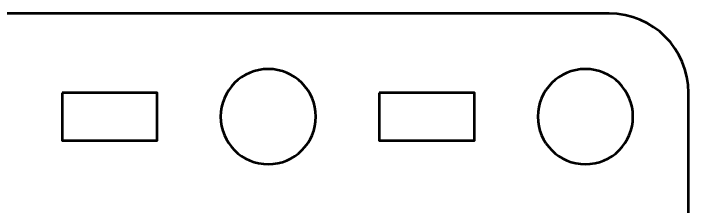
# Model space of a CAD drawing. Header units: centimetres. Extents: x -60.2 to 8, y -20.5 to 3.9.
# Drawn here: x -10.106 to -5.85, y -1.416 to -0.2 of the extents above; entities that cross this region are included whole.
import ezdxf

# ---------------------------------------------------------------- set-up
doc = ezdxf.new("R2010")
doc.units = ezdxf.units.CM
doc.header["$MEASUREMENT"] = 0
doc.layers.add('Layer 1', color=7, linetype='Continuous')

msp = doc.modelspace()

# ---------------------------------------------------------------- linework, layer by layer
at = {"layer": 'Layer 1', "lineweight": 53}
for points, knots in [([(-14.64994, -0.19994), (-14.64994, -0.19994), (-6.35004, -0.19994), (-6.35004, -0.19994), (-6.35004, -0.19994), (-6.07304, -0.19994), (-5.84994, -0.42304), (-5.84994, -0.70004), (-5.84994, -0.70004), (-5.84994, -0.70004), (-5.84994, -8.99994), (-5.84994, -8.99994), (-5.84994, -8.99994), (-5.84994, -9.27694), (-6.07304, -9.50004), (-6.35004, -9.50004), (-6.35004, -9.50004), (-6.35004, -9.50004), (-14.64994, -9.50004), (-14.64994, -9.50004), (-14.64994, -9.50004), (-14.92694, -9.50004), (-15.15004, -9.27694), (-15.15004, -8.99994), (-15.15004, -8.99994), (-15.15004, -8.99994), (-15.15004, -0.70004), (-15.15004, -0.70004), (-15.15004, -0.70004), (-15.15004, -0.42304), (-14.92694, -0.19994), (-14.64994, -0.19994)], [0, 0, 0, 0, 0.125, 0.125, 0.125, 0.125, 0.25, 0.25, 0.25, 0.25, 0.375, 0.375, 0.375, 0.375, 0.5, 0.5, 0.5, 0.5, 0.625, 0.625, 0.625, 0.625, 0.75, 0.75, 0.75, 0.75, 0.875, 0.875, 0.875, 0.875, 1, 1, 1, 1]), ([(-8.20004, -0.84997), (-8.20004, -1.01574), (-8.33428, -1.14997), (-8.50005, -1.14997), (-8.50005, -1.14997), (-8.66571, -1.14997), (-8.80005, -1.01574), (-8.80005, -0.84997), (-8.80005, -0.84997), (-8.80005, -0.68431), (-8.66571, -0.54997), (-8.50005, -0.54997), (-8.50005, -0.54997), (-8.33428, -0.54997), (-8.20004, -0.68431), (-8.20004, -0.84997)], [0, 0, 0, 0, 0.25, 0.25, 0.25, 0.25, 0.5, 0.5, 0.5, 0.5, 0.75, 0.75, 0.75, 0.75, 1, 1, 1, 1]), ([(-6.19997, -0.84997), (-6.19997, -1.01574), (-6.33434, -1.14997), (-6.49997, -1.14997), (-6.49997, -1.14997), (-6.66574, -1.14997), (-6.79997, -1.01574), (-6.79997, -0.84997), (-6.79997, -0.84997), (-6.79997, -0.68431), (-6.66574, -0.54997), (-6.49997, -0.54997), (-6.49997, -0.54997), (-6.33434, -0.54997), (-6.19997, -0.68431), (-6.19997, -0.84997)], [0, 0, 0, 0, 0.25, 0.25, 0.25, 0.25, 0.5, 0.5, 0.5, 0.5, 0.75, 0.75, 0.75, 0.75, 1, 1, 1, 1]), ([(-9.79996, -0.70004), (-9.79996, -0.70004), (-9.19996, -0.70004), (-9.19996, -0.70004), (-9.19996, -0.70004), (-9.19996, -0.70004), (-9.19996, -1.00004), (-9.19996, -1.00004), (-9.19996, -1.00004), (-9.19996, -1.00004), (-9.79996, -1.00004), (-9.79996, -1.00004), (-9.79996, -1.00004), (-9.79996, -1.00004), (-9.79996, -0.70004), (-9.79996, -0.70004)], [0, 0, 0, 0, 0.25, 0.25, 0.25, 0.25, 0.5, 0.5, 0.5, 0.5, 0.75, 0.75, 0.75, 0.75, 1, 1, 1, 1]), ([(-7.79999, -0.70004), (-7.79999, -0.70004), (-7.19999, -0.70004), (-7.19999, -0.70004), (-7.19999, -0.70004), (-7.19999, -0.70004), (-7.19999, -1.00004), (-7.19999, -1.00004), (-7.19999, -1.00004), (-7.19999, -1.00004), (-7.79999, -1.00004), (-7.79999, -1.00004), (-7.79999, -1.00004), (-7.79999, -1.00004), (-7.79999, -0.70004), (-7.79999, -0.70004)], [0, 0, 0, 0, 0.25, 0.25, 0.25, 0.25, 0.5, 0.5, 0.5, 0.5, 0.75, 0.75, 0.75, 0.75, 1, 1, 1, 1])]:
    msp.add_open_spline(points, degree=3, knots=knots, dxfattribs=at)

doc.saveas('drawing.dxf')
